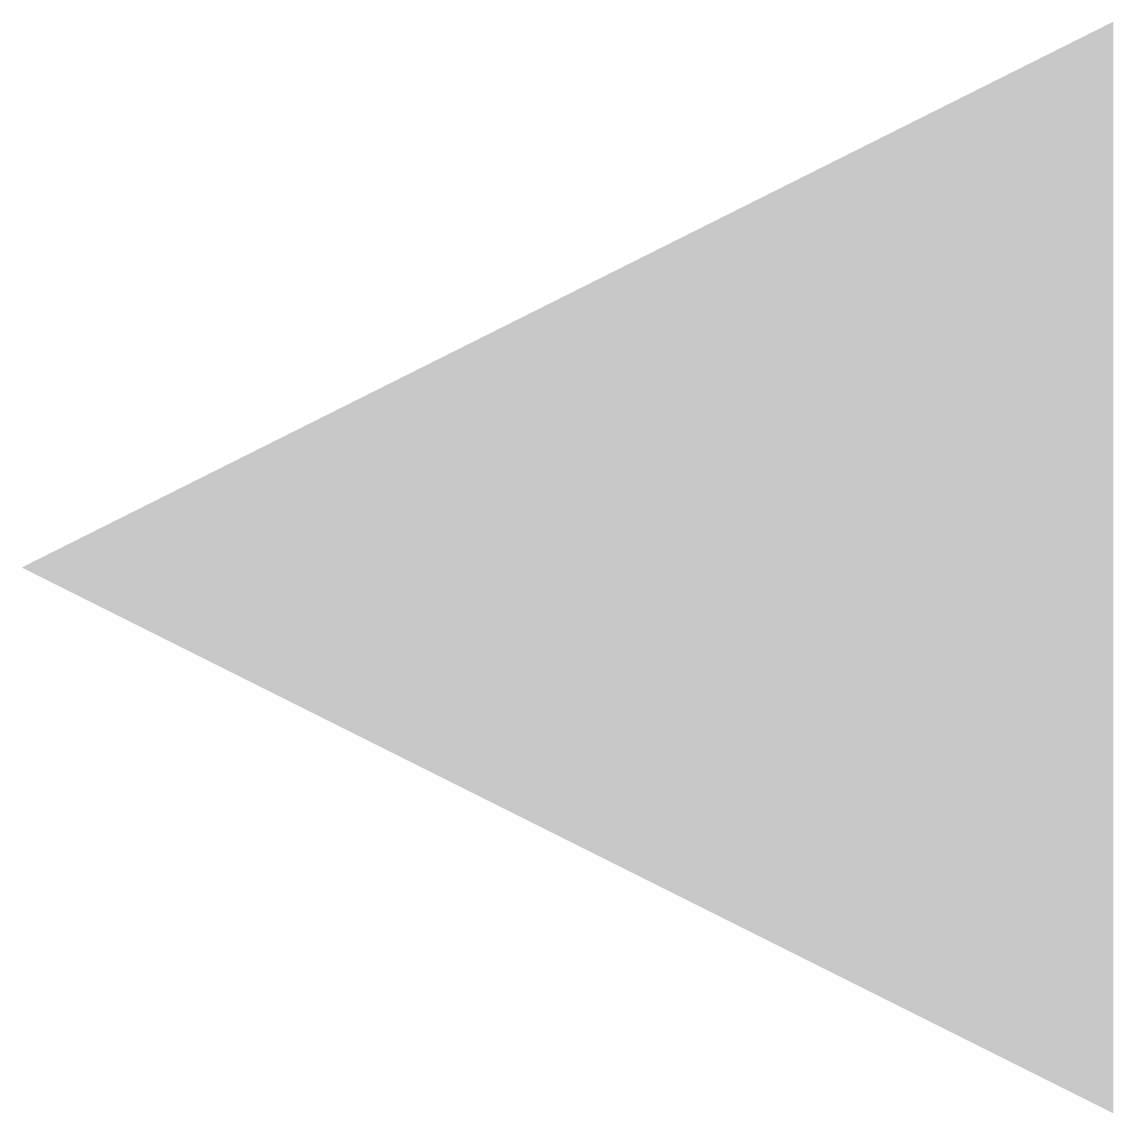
# Model space of a CAD drawing. Header units: millimetres. Extents: x 0 to 20, y 0 to 20.
import ezdxf

# ---------------------------------------------------------------- set-up
doc = ezdxf.new("R2010")
doc.units = ezdxf.units.MM
doc.layers.get('0').update_dxf_attribs({"lineweight": 25, "true_color": 0xffffff})

msp = doc.modelspace()

# ---------------------------------------------------------------- linework, layer by layer
msp.add_solid([(0, 10), (20, 20), (20, 0)])

doc.saveas('drawing.dxf')
